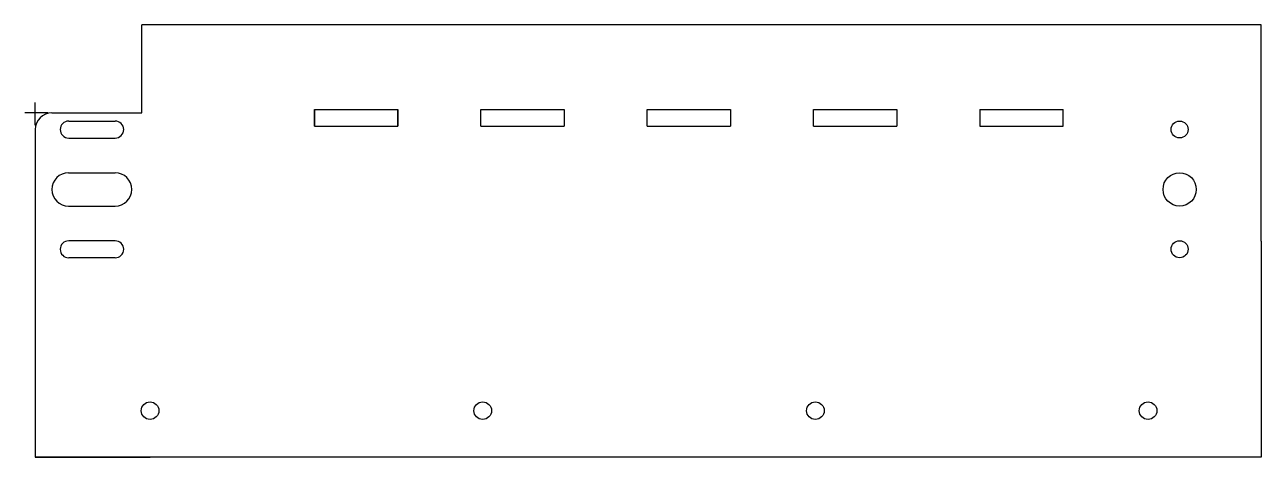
# Model space of a CAD drawing. Header units: millimetres. Extents: x -372 to 0, y -65 to 65.
import ezdxf

# ---------------------------------------------------------------- set-up
doc = ezdxf.new("R2010")
doc.units = ezdxf.units.MM

msp = doc.modelspace()

# ---------------------------------------------------------------- linework, layer by layer
at = {"color": 7, "linetype": 'Continuous'}
for p, q in [((0, 65), (-336.54, 65)), ((-336.54, 38.5), (-336.54, 65)), ((0, 40), (0, 65)), ((-368.54, 34.77), (-368.54, 41.67)), ((-364.81, 38.5), (-371.71, 38.5)), ((-363.54, 38.5), (-336.54, 38.5)), ((-284.56, 34.5), (-284.56, 39.5)), ((-284.56, 39.5), (-284.56, 34.5)), ((-284.56, 39.5), (-259.56, 39.5)), ((-259.56, 39.5), (-259.56, 34.5)), ((-259.56, 34.5), (-259.56, 39.5)), ((-234.56, 34.5), (-234.56, 39.5)), ((-234.56, 39.5), (-209.56, 39.5)), ((-209.56, 39.5), (-209.56, 34.5)), ((-184.56, 34.5), (-184.56, 39.5)), ((-184.56, 39.5), (-159.56, 39.5)), ((-159.56, 39.5), (-159.56, 34.5)), ((-134.56, 39.5), (-109.56, 39.5)), ((-134.56, 34.5), (-134.56, 39.5)), ((-109.56, 39.5), (-109.56, 34.5)), ((-84.56, 39.5), (-59.56, 39.5)), ((-84.56, 39.5), (-59.56, 39.5)), ((-84.56, 39.5), (-84.56, 34.5)), ((-59.56, 34.5), (-59.56, 39.5)), ((0, 0), (0, 40)), ((-368.54, 33.5), (-368.54, -65)), ((-358.5, 36.05), (-344.5, 36.05)), ((-284.56, 34.5), (-259.56, 34.5)), ((-234.56, 34.5), (-209.56, 34.5)), ((-184.56, 34.5), (-159.56, 34.5)), ((-134.56, 34.5), (-109.56, 34.5)), ((-84.56, 34.5), (-59.56, 34.5)), ((-358.5, 30.95), (-344.5, 30.95)), ((-358.54, 20.5), (-344.54, 20.5)), ((-358.54, 10.5), (-344.54, 10.5)), ((-344.5, 0.05), (-358.5, 0.05)), ((0, 0), (0, -65)), ((-344.5, -5.05), (-358.5, -5.05)), ((0, -65), (-368.54, -65)), ((-368.54, -65), (-334.04, -65))]:
    msp.add_line(p, q, dxfattribs=at)
for centre, radius in [((-24.54, 33.51), 2.55), ((-24.54, 15.51), 5), ((-24.54, -2.49), 2.55), ((-334.04, -51), 2.65), ((-234.04, -51), 2.65), ((-134.04, -51), 2.65), ((-34.04, -51), 2.65)]:
    msp.add_circle(centre, radius, dxfattribs=at)
for centre, radius, start, end in [((-363.54, 33.5), 5, 90, 180), ((-358.5, 33.5), 2.55, 90, 270), ((-344.5, 33.5), 2.55, 270, 90), ((-358.54, 15.5), 5, 90, 270), ((-344.54, 15.5), 5, 270, 90), ((-358.5, -2.5), 2.55, 90, 270), ((-344.5, -2.5), 2.55, 270, 90)]:
    msp.add_arc(centre, radius, start, end, dxfattribs=at)

doc.saveas('drawing.dxf')
